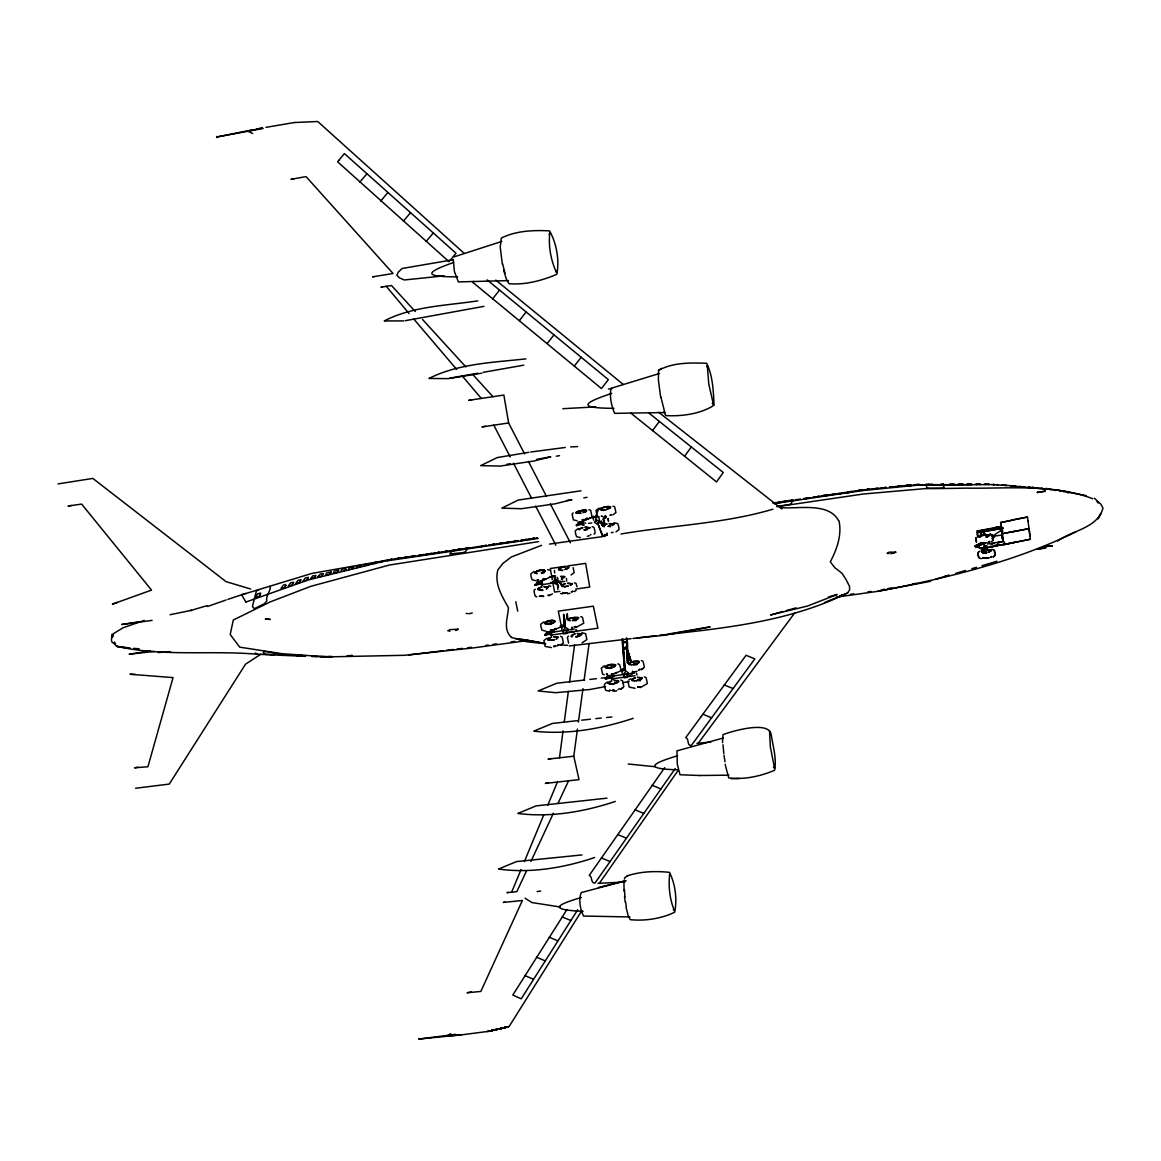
<?xml version="1.0" encoding="UTF-8"?>
<svg xmlns="http://www.w3.org/2000/svg" width="1161" height="1161" viewBox="0 0 1161 1161"><rect width="100%" height="100%" fill="white"/><g stroke="black" fill="none" stroke-linecap="round" stroke-linejoin="round"><path stroke-width="1.5" d="M453.298 259.483L454.372 271.326L458.363 281.905L508.46 280.614M623.965 882.07L624.052 891.111M843.873 492.961L838.982 493.686L843.844 492.975M1045.248 491.088L1037.15 492.525L1045.292 491.219M987.46 544.045L1003.336 541.389L1001.609 535.076L993.903 536.179M1005.237 544.045L981.176 548.935L1005.237 544.045L1003.322 540.707M251.473 130.017L216.556 137.042L263.141 128.479M559.486 757.828L563.07 730.893M564.275 721.924L568.353 691.405M569.543 682.436L574.564 644.877M548.456 782.848L545.322 783.414L579.02 779.641L573.781 756.203L577.467 729.035M578.41 722.069L582.953 688.662M584.157 679.824L589.106 643.441M562.287 579.919L562.708 577.278M571.938 630.017L572.358 627.448M634.806 664.469L636.475 663.918L631.7 664.847M663.99 412.01L665.761 415.58C681.667 416.48 700.562 414.042 714.044 405.233C713.42 391.301 712.81 375.83 706.686 363.291C690.751 362.711 672.64 362.334 658.505 370.461L658.418 380.257L660.696 397.555M1063.636 491.785L1065.232 491.306M631.961 674.526L632.629 671.174M774.967 504.338L775.969 502.452M612.95 667.14L608.103 668.025M1036.947 488.041L1038.485 487.852M563.68 629.77L565.48 627.274L568.164 629.131L567.773 630.757M769.511 730.85L770.338 746.871L774.59 768.379L773.429 767M624.038 673.54L625.866 671.073L628.522 672.916L628.116 674.526M558.078 580.544L557.483 577.481M575.464 620.409L574.245 620.496L576.436 620.467M599.511 520.912L598.916 517.777M1050.981 489.681L1050.052 488.825M455.634 1034.335L418.99 1039.051L460.961 1034.901M419.237 1039.429L419.106 1038.398M555.205 621.483L552.346 620.54L546.758 621.701A4.92 1.408 -11.1 0 0 544.973 623.544L552.447 623.268M637.084 675.005L636.547 673.22M980.914 532.725L981.292 535.497L980.537 534.191L982.279 531.941L984.572 533.61L984.165 535.09M984.223 547.136L985.529 545.467L987.256 546.729L986.966 547.847L984.804 548.152L984.528 546.12M1059.92 491.016L1059.006 490.334M622.238 673.685L622.049 670.521M986.952 547.774L986.676 545.743M984.151 535.018L984.572 533.61M511.798 891.764L521.057 869.56M576.538 631.076L575.943 629.247M624.342 879.109L624.966 877.484L628.028 875.583M561.895 629.93L561.735 626.78M624.792 882.171L625.315 880.807M549.138 234.464L549.835 232.693C548.239 245.856 550.822 260.383 556.453 272.385L555.901 270.89M943.196 484.079L943.501 484.964M595.549 516.732L598.626 509.113M593.518 520.113L593.344 517.022M566.423 578.396L566.699 581.095M112.414 637.563L113.43 635.096M524.409 861.477L543.667 815.124M547.774 805.212L557.396 782.079M988.679 535.889L986.24 536.933L988.751 535.86L988.461 534.771M552.172 579.745L552.026 576.64M988.359 552.114L991.088 550.561L990.565 549.966L990.812 550.953L988.403 552.128M526.601 870.706L516.819 891.663L506.936 892.649L508.387 892.403M530.896 861.477L553.42 813.208M557.919 803.557L568.556 780.831M979.434 558.165L978.055 555.176L978.389 552.085M981.655 551.272L981.887 552.331L981.727 551.272L984.078 550.169A4.978 1.393 -7.6 0 0 981.655 551.344L984.122 550.183L981.742 551.344M979.318 536.817L980.523 535.613L985.689 534.524L989.012 535.323L987.808 536.542M581.763 910.761L509.186 1026.411L487.983 1031.418L461.323 1034.886M567.018 909.498L512.799 995.064L521.216 998.837L577.699 909.789M614.125 676.457L612.108 675.963M536.919 538.065L537.732 538.37M599.149 883.55L677.777 770.919M691.317 446.97L684.555 456.258M664.687 767.624L589.266 875.379C592.778 876.613 590.296 883.115 594.94 883.144L675.238 768.567M659.346 421.414L652.584 430.586M611.586 677.618L605.52 679.127L607.537 676.297M698.124 743.417L794.719 612.892M581.168 357.269L574.332 366.02M553.986 334.847L547.382 343.293M473.383 281.383L472.701 282.268L601.471 388.543L608.364 379.632L487.127 279.874M492.714 298.769L499.535 290.09M519.315 320.697L526.151 311.961M641.38 669.578L644.399 667.198L643.078 661.291L641.322 660.594M620.874 689.068L623.849 686.688L622.557 680.781L620.83 680.07M380.764 201.042L387.629 192.784M403.418 221.185L410.355 212.898M426.189 241.43L433.198 233.085M359.779 182.132L366.716 173.99M984.833 548.718L975.458 546.758L978.708 546.163M975.327 545.859L984.165 543.87L975.313 545.786L975.458 546.831M608.117 683.002L611.92 680.941A5.573 1.771 -10.6 0 0 608.727 682.276L608.117 683.002L609.322 684.061L612.993 684.032L616.912 683.074L618.639 680.985L613.98 680.506L617.579 680.578L618.784 681.609L612.993 684.032M1010.491 485.835L1057.424 490.102M585.231 522.871L585.71 523.219M551.069 633.761L544.959 635.256L547.005 631.744L549.414 631.918M999.04 544.582L997.009 544.857M994.455 545.931L994.6 545.191M414.941 556.075L410.167 556.975L415.769 555.669L393.463 559.152M568.498 636.068L567.366 637.273L568.6 643.165M537.499 583.373L537.238 581.908L538.414 581.617L535.148 585.275L541.316 583.794M574.971 633.921A5.602 1.64 -10.9 0 0 571.749 635.227L571.372 636.489L572.3 636.881L571.096 635.923L575 633.95M578.555 523.016L576.436 525.541L582.633 524.075M610.57 526.731L609.394 526.412M568.339 568.063C570.196 563.825 552.723 569.224 561.024 569.949M1000.477 531.288L1001.464 530.272L1002.698 530.969M1001.711 532.086L1002.712 531.07M544.625 571.502C545.743 568.382 535.323 570.24 534.8 572.983M568.397 568.237C569.935 565.189 562.243 567.366 560.516 567.918A4.963 1.306 -10.9 0 0 558.76 569.645L560.995 570.08M535.25 589.222L534.06 590.369L534.292 592.836L535.279 596.246L536.89 596.856M593.997 534.147L595.1 533.073L594.838 530.504L593.822 527.196L592.095 526.702M216.86 137.622L216.672 136.417M544.698 571.662C545.96 568.571 535.148 570.428 534.742 573.157M579.063 529.372L583.011 527.558A5.689 1.408 -10.7 0 0 579.716 528.763L579.252 529.866M573.215 512.93L572.083 513.96L573.345 519.838L577.206 520.767M847.632 592.908L849.649 589.773L849.547 586.392L846.079 579.586L842.015 573.287L834.803 567.671L830.333 561.837C836.907 549.24 842.073 534.858 838.953 520.621L838.344 520.346C828.417 501.973 797.781 509.171 780.497 507.618M386.192 286.216L409.107 313.543M706.918 366.832L707.31 365.396L708.747 383.972L713.493 404.652L712.244 403.215M604.896 518.416L606.434 517.225M602.878 519.736L603.575 517.821M563.578 577.844L565.088 576.698M561.445 579.339L562.127 577.467M605.52 679.127L607.667 677.023L607.334 675.455L609.815 675.687M604.707 517.85L605.476 515.731M564.377 576.553L562.127 576.785M985.645 529.866C978.534 530.533 981.611 532.014 993.656 528.357M658.505 370.461L661.451 368.342M544.959 635.256L547.266 633.253L547.005 631.744M450.642 1033.667L447.174 1035.975L460.496 1034.988M991.9 538.719L994.556 536.948M305.72 655.457L304.443 656.11L305.227 656.27M991.625 536.745L1001.464 530.2M260.877 654.151L245.522 664.194L169.259 784.081L135.561 788.261M302.426 655.355L296.519 655.863L297.826 655.239M990.623 557.164L991.581 556.54M535.148 585.275L536.585 584.36M599.091 508.126L596.028 510.39L596.972 515.44M578.323 528.502L575.261 530.78L575.479 533.305L576.538 536.672L580.384 537.601M533.886 571.56L530.824 573.853L531.056 576.393L532.028 579.731L535.816 580.689M616.027 531.84L619.074 529.547L618.813 526.963L617.754 523.655L613.879 522.726M269.134 654.165L266.783 654.557L263.228 652.845L264.316 651.437L276.086 653.237L282.863 655.457M612.863 514.874L615.94 512.567L614.633 506.689L612.877 506.225M576.436 525.541L578.7 523.771L578.396 522.348L580.892 522.435M990.681 557.265L991.596 556.7L990.623 557.411M113.473 633.674L123.037 627.782L144.254 620.409M552.491 593.837L548.805 595.825M990.739 550.953L988.345 551.997L989.854 551.519M574.245 591.617L576.175 590.441M993.206 556.859L994.832 555.872M993.265 557.019L995.253 554.914L994.672 550.604M571.023 574.956L574.115 572.634L573.171 567.671M988.548 542.202L989.448 541.476M543.754 621.933L540.721 624.255L540.953 626.751L541.926 630.133L545.699 631.12M991.146 541.795L992.8 540.649M546.947 638.216L543.914 640.553L545.133 646.43L551.46 647.577M560.371 645.226L563.39 642.889L562.156 636.997L560.516 636.344M978.433 552.143L980.029 551.112M597.189 517.385L595.709 518.256L596.29 521.391M988.562 542.042L989.52 541.476M988.591 542.202L989.535 541.636M555.785 577.075L554.319 577.931L554.914 581.008M987.576 536.556L988.461 536.034M988.693 535.729L986.255 536.817M982.83 553.376L984.31 553.129M604.3 665.819L601.311 668.17L602.588 674.077L604.286 674.802M605.52 534.437L602.501 536.019L597.451 522.784M607.348 681.971L604.388 684.322L604.591 686.746L605.65 690.244L609.452 691.274M638.623 669.999L639.914 669.273M628.899 679.867L630.829 678.793M620.511 689.257L622.804 687.965M637.534 663.686L639.174 661.625L632.44 661.567L628.74 663.584L631.569 664.731M615.025 673.22L616.317 672.495M641.104 669.723L643.383 668.46M618.087 689.503L619.423 688.763M638.666 670.013L639.987 669.273M637.433 663.526L639.101 661.494L634.486 661.16L629.233 663.047L628.87 664.382L629.886 664.731M889.05 553.536L887.12 553.405L889.123 552.172L895.77 552.172L890.835 553.797M1057.511 541.026C1072.082 530.519 1097.987 527.994 1102.95 508.112L1100.875 504.193L1094.402 498.287M615.054 673.22L616.404 672.495M637.302 663.628L638.535 662.96A4.92 1.524 -10.4 0 0 637.926 661.32L630.8 662.35A4.92 1.524 -10.4 0 0 629.218 664.295L630.162 664.658M613.69 666.864L614.938 666.196A4.905 1.524 -10.6 0 0 614.372 664.556L607.276 665.572A4.905 1.524 -10.6 0 0 605.636 667.517L609.946 667.952M626.577 648.578L623.747 648.549C627.245 644.558 628.116 650.32 623.747 648.549L623.733 647.446M557.585 645.501L558.934 644.79M979.942 543.421L975.443 545.873L981.756 542.767M556.279 639.16L558.194 637.171L553.637 636.779L558.107 637.2L556.308 639.174M555.684 628.536L554.348 629.233L555.756 628.536M553.187 622.876L554.523 622.18M557.367 645.458L558.644 644.79M557.541 645.647L558.92 644.935M455.722 630.438L458.116 629.218L450.12 629.61L447.783 630.684L449.96 631.25M571.459 591.878L572.794 591.196M553.071 622.717C558.833 619.103 545.946 620.047 544.567 622.876L547.208 623.921M552.97 622.833L554.247 622.18M1076.291 531.607L1075.783 531.854C1013.742 562.359 945.098 578.454 877.513 591.37L836.138 597.175M546.468 588.845L548.427 586.958L543.856 586.653L548.34 586.987L546.512 588.845M571.401 592.023L572.794 591.341M772.878 509.215C723.767 523.756 671.348 525.338 620.975 534.002M547.76 595.404L549.153 594.722M582.111 642.817L586.885 639.609L585.637 633.717L581.85 632.73M258.99 589.614L256.45 590.905L252.401 606.477L254.332 608.654L264.592 603.662L266.812 600.788C265.129 596.594 272.617 587.959 269.555 586.392M611.354 514.613L610.033 515.252L611.441 514.613M586 518.822L587.35 518.183L586.044 518.822M608.901 508.663C616.839 503.148 589.178 509.998 604.837 509.664C594.809 510.753 605.012 505.645 609.38 506.776A5.007 1.205 -10.5 0 1 609.946 508.054L606.884 509.171M584.839 512.248C592.981 506.791 565.247 513.496 580.79 513.249L575.914 512.698L579.861 510.84M594.635 857.529C564.261 867.804 530.664 873.507 498.548 869.052L516.543 861.564L581.98 854.931M615.301 801.424C584.462 811.771 550.459 817.678 517.879 813.455L536.077 805.894L607.014 798.158M633.195 718.34C601.674 728.774 567.119 735.015 533.813 731.14L552.36 723.463L578.193 720.56M584.622 512.219L585.913 511.638A5.007 1.19 -10.7 0 0 585.405 510.361L578.193 511.493A5.007 1.19 -10.7 0 0 576.451 513.104L577.38 513.351M472.266 612.95L468.942 613.792M626.896 676.732L630.699 675.078M598.263 523.248L600.861 522.131M560.719 581.182L556.874 582.851L552.723 582.241M612.036 674.846L622.673 669.984M366.934 565.451C373.276 562.548 361.884 564.173 364.598 566.002M374.582 563.665L376.904 562.098L372.42 563.012L371.418 564.159L372.246 564.202M382.245 561.866L384.596 560.516L379.066 562.359L379.908 562.417M344.033 570.806C350.811 567.105 338.751 568.687 341.711 571.343M351.652 569.021L353.887 566.8L349.432 567.714L348.518 569.514L349.33 569.572M359.286 567.236C365.773 564.072 354.12 565.639 356.964 567.787M552.476 630.423L555.771 629.03M824.499 602.559L847.632 592.937C789.088 621.962 723.521 628.304 659.55 635.256M546.004 578.788L539.357 581.559L539.821 584.027L542.666 584.868L542.1 581.951L539.415 581.893M549.327 577.394L552.636 576.016L540.286 581.676M843.263 594.708L840.143 595.738M583.083 521.129L593.968 516.384L580.616 521.899L581.095 524.366L584.027 525.12L583.475 522.16L581.516 521.768M593.111 517.588L596.928 516.035M453.472 262.546C421.399 273.764 426.885 276.826 457.608 276.869M328.461 656.575L331.335 656.604M325.211 656.633L320.291 656.604M551.765 577.249L555.495 575.754M455.751 630.176L458.116 629.218M623.747 648.549L626.548 647.069M561.489 627.433L565.204 625.982M245.9 602.037L308.318 579.963L392.331 559.138L386.729 560.574L387.571 560.632M611.774 393.39C579.745 404.013 579.789 408.121 613.966 408.338M621.846 671.218L625.59 669.795M909.484 485.908L910.935 485.371L906.233 485.908M117.29 602.37L112.37 604.199L151.525 590.093L81.647 504.092L68.064 506.022L71.343 505.485M608.843 668.359L611.949 667.444M605.389 678.401L611.455 676.892M893.883 552.839L895.77 552.172M227.861 599.381L245.639 593.431M454.053 256.857L501.813 241.43M609.627 675.6L612.5 676.21L613.037 679.054L610.018 677.69M677.618 755.738C649.26 764.272 645.226 768.843 677.85 769.83M207.485 606.492L226.163 599.976M999.432 545.104L995.616 545.191M544.814 634.53L550.924 633.035M542.68 579.412L544.553 578.773M581.385 897.482C551.591 906.16 552.23 909.89 583.083 911.356M541.505 545.351L511.29 557.019L502.974 563.346L497.851 569.891C494.267 584.07 501.915 595.999 508.445 607.725C507.821 617.986 502.713 629.146 511.479 637.433M567.047 568.89L565.131 569.485L566.945 568.73M542.651 579.397L544.509 578.773M551.272 632.542L551.823 635.415L549.661 634.283L549.182 631.816L551.272 632.542L551.823 635.415M543.232 572.17L541.36 572.794L544.422 571.676A4.949 1.292 -11 0 0 544.03 570.254M535.018 584.534L541.171 583.069M612.674 683.626L611.862 684.366M635.401 677.763L631.7 679.809L634.545 680.985M634.69 680.926L640.495 679.882L642.164 677.792L637.447 677.313L642.323 678.416L636.576 680.825M984.63 553.158L986.342 552.665M984.644 553.231L986.4 552.781M986.168 537.021L988.475 535.874A4.368 1.19 -7.7 0 0 987.169 534.713M608.175 668.068L611.354 667.241M606.927 509.128L610.57 506.82L605.911 506.762M582.866 512.712L586.566 510.405L581.966 510.332M576.349 627.274L583.751 623.167L582.503 617.275L580.819 616.651M576.291 524.787L582.503 523.321M551.577 637.215L548.384 638.506L547.789 639.798L554.45 639.726M550.822 640.379L552.317 639.914M640.379 687.588L647.388 683.51L646.082 677.589L644.311 676.878M548.427 621.019L544.465 623.051L545.568 623.95M547.658 624.197L550.865 623.384M580.689 522.203L583.475 522.16M555.495 580.66L555.611 578.889L555.669 580.021M985.413 553.376L986.444 553.057M564.594 586.871L568.309 585.986C566.887 586.305 560.197 587.669 562.069 584.955A5.631 1.524 -10.9 0 1 565.305 583.693L561.489 585.594L564.173 586.552M565.059 569.398L566.829 568.846M541.781 587.089C531.085 590.528 545.525 589.44 541.665 590.47L542.521 589.788M541.955 590.514L542.956 590.209M541.418 572.924L543.333 572.329M562.94 569.978L562.098 570.704M606.898 524.032L603.081 525.817L604.213 526.63L603.081 525.817L603.618 525.222A5.689 1.408 -10.5 0 1 606.855 524.017M207.093 605.621L190.636 610.541L191.449 610.323L170.072 614.706M603.052 510.477L606.303 509.679M861.883 490.552L863.349 490.29M982.032 565.668L996.893 561.256M627.143 875.858C640.669 871.432 655.399 870.852 669.476 872.361C675.397 884.029 677.255 899.557 674.657 912.285C661.117 918.714 644.965 921.166 630.292 919.672L628.246 915.985L626.113 907.525M971.844 568.658L976.575 567.279M828.432 597.001L837.11 594.49L807.577 606.027L770.599 614.953L782.949 611.455M955.677 573.36L965.546 570.501M659.506 373.465L611.063 388.311C609.394 396.162 611.325 405.944 614.706 413.36L665.238 412.532M943.675 576.756L948.769 575.29M935.955 579.063L949.088 575.275M606.724 677.4L609.351 676.645M877.687 591.326L930.585 581.298M546.221 633.572L548.877 632.832M507.676 1026.977L487.983 1031.418L507.488 1027.035L488.897 1031.258M587.306 536.28L589.178 535.758M611.296 532.739L613.168 532.231M786.244 610.555L796.127 607.871M616.796 690.766L614.242 691.288M723.376 737.99L676.936 750.862L677.327 764.315L680.012 774.75L699.807 775.504M598.452 887.497L626.026 880.662L581.255 892.591C578.367 899.311 580.195 909.382 583.562 916.058L629.915 916.943M581.037 523.176L578.396 522.348M986.328 552.563L983.628 553.028L986.255 552.23M1040.866 548.543L1037.76 548.993M1047.614 546.323L1044.494 546.773M489.434 1031.157L508.576 1026.701L489.086 1031.229M489.26 1031.186L508.199 1026.832M489.173 1031.2L507.952 1026.904M551.199 623.384L547.353 623.979M572.808 620.511L577.815 618.857A4.92 1.408 -10.9 0 0 577.336 617.333L569.993 618.305L568.077 619.568L570.777 620.598M1015.207 542.158L1003.612 544.625L1030.402 539.226L1003.714 544.625M633.616 664.643L635.575 664.208M1013.858 531.52L1002.175 533.799L1000.637 522.523L1027.5 517.095L1027.993 521.013M1000.68 522.653L1012.276 520.186M637.113 671.363L632.542 672.045M778.494 502.031C773.415 503.714 785.083 502.118 781.019 501.668M487.257 1031.534L505.499 1027.514M130.235 648.07L116.898 646.329C163.091 656.952 210.562 650.131 257.365 654.238L305.067 656.328M784.067 502.016L784.923 501.842M1037.455 492.38L1040.59 491.93M932.08 484.979C936.535 483.803 924.519 484.035 929.453 485.008M1000.724 522.494L1001.319 526.412L977.243 530.998L982.264 530.504M984.18 543.943L975.443 545.714L975.588 546.686L983.294 548.369L975.719 546.715L975.603 545.888M997.197 542.622L1003.336 541.389M918.917 485.109C923.445 483.687 910.964 484.514 916.653 485.124L991.015 484.587L1013.509 485.849M564.275 566.757C562.867 566.757 556.163 568.629 559.37 570.007M1001.319 526.412L993.627 527.95L1001.362 526.789L1003.191 528.182L978.984 532.406L977.243 530.998M983.86 534.757L979.608 536.164L987.285 534.684M983.86 534.684L979.637 536.077L979.84 537.108M483.934 306.359L405.145 320.712M567.497 593.779L569.877 593.3M574.347 620.076L572.634 620.424L578.628 618.029L573.969 617.202M633.166 664.368L634.878 664.034M970.901 484.645C975.24 483.586 963.064 483.658 968.245 484.674M979.594 484.572C983.962 483.629 971.742 483.644 976.938 484.587M988.287 484.5C992.582 484.006 980.406 483.702 985.631 484.514M1003.162 541.142L1002.161 533.697L1013.829 531.404M953.544 484.79C957.941 483.687 945.809 483.716 950.903 484.819M962.208 484.717C966.649 483.556 954.371 483.716 959.567 484.747M1013.742 531.506L1029.081 528.618L1013.785 531.636M549.168 623.762L551.228 623.355M550.445 630.278L552.491 629.872L550.387 630.307M552.36 640.117L554.421 639.711M575.9 636.823L579.847 635.894L581.676 633.891L577.061 633.5L581.777 634.486L575.841 636.867M612.036 667.531L606.347 667.836L605.186 666.82L610.976 664.382L615.533 664.731L613.922 666.907L615.606 664.861L611.005 664.455L607.043 665.485L605.084 666.98L606.289 667.952M633.558 664.585L635.662 664.31M637.737 687.21L639.827 686.804L637.766 687.283M523.8 365.164L483.208 372.333M549.182 623.892L551.272 623.486M572.75 620.569L576.756 619.553L578.555 617.594L570.066 618.203L567.976 619.727L569.122 620.627M980.581 542.797L987.111 542.695M581.995 519.867L584.172 519.446M1012.131 519.939L1027.369 516.993M990.681 543.87L994.048 543.246M605.505 686.572L590.078 689.489L555.684 692.696L538.094 690.969L556.801 683.219L584.622 680.012M294.299 178.649L290.99 179.273L306.054 176.617L393.057 273.488L372.608 276.84L374.335 276.521M472.005 399.732L468.71 400.342L503.859 395.045L508.634 422.996L524.554 453.864M881.199 589.861L884.682 589.207M888.15 588.569L891.633 587.916M912.502 584.012L915.985 583.359M471.322 992.016L467.056 992.757L480.843 991.45L522.377 900.501L503.279 902.416L504.89 902.141M256.77 129.031L262.067 128.044M485.313 426.276L481.931 426.914L508.634 422.996M382.506 286.912L380.924 287.202L391.475 285.49L415.275 311.54M262.241 128.058L247.699 131.106L252.692 133.486M551.272 758.51L548.036 759.105L573.781 756.203M622.76 682.683L629.189 681.536M536.629 459.35L550.778 456.824L533.828 461.019L500.275 466.069L480.683 465.648L497.198 457.579L528.937 452.297M669.592 875.67L669.723 874.204C668.228 886.278 669.752 899.543 674.454 910.775L673.351 909.411M449.757 378.152L477.926 373.247M637.752 687.036L639.74 686.702M982.148 535.294L987.155 534.887M553.637 646.358L555.611 646.024M138.144 767.189L134.574 767.798L147.926 766.768L173.047 677.603L129.988 674.251L135.344 674.367M294.488 122.515L317.722 121.499L463.994 253.171M452.688 259.832L402.199 268.467L398.412 271.964L396.844 275.302L399.645 277.958L404.275 279.975L444.068 275.854M668.359 634.022L710.155 626.911L664.745 635.212L632.905 638.477M265.971 127.347L294.647 122.486M506.646 464.342L510.172 463.761M481.873 373.174L448.422 378.617L428.931 378.471C458.566 363.509 493.323 362.479 525.889 358.88M58.05 483.905L92.836 478.419L226.032 581.632L250.703 589.033M556.264 456.2L559.486 455.678M566.612 500.522L571.938 499.665L555.016 503.83L521.42 508.721L501.799 508.141L518.27 500.043L580.993 490.813M608.422 389.066L611.934 388.5M391.678 559.413L311.946 573.403L241.604 594.809L245.9 602.022M583.794 497.851L587.031 497.343M998.155 484.645L997.052 484.819M150.567 650.886L129.118 654.238L154.21 651.408M139.015 621.846L121.658 624.516L152.091 620.395M530.693 452.006L565.276 447.478M387.527 560.778L537.935 538.457M538.588 541.621L389.385 565.044L310.742 586.349L270.02 601.993L233.317 619.989L230.197 634.486L239.732 647.156L281.963 653.687L326.647 656.908L404.638 655.297L473.906 647.823L526.441 640.698M605.418 536.193L549.516 544.074M595.724 406.887L562.824 408.701M462.992 548.761L453.588 550.561L459.132 549.269L458.261 549.313M464.356 548.558L470.089 547.615L467.68 548.297L465.663 551.548L463.166 552.621L449.917 553.913L452.021 550.604L454.517 549.908M778.378 502.205L792.324 500.043L791.425 503.54L789.146 504.6L777.115 506.341M418.482 555.451L454.227 550.183M457.797 549.661L463.166 548.863M464.719 548.631L470.931 547.716M472.483 547.484L485.022 545.641M488.592 545.104L517.196 540.881M520.767 540.358L536.861 537.978M772.834 503.148L776.404 502.626M781.774 501.828L793.921 500.043M795.662 499.781L800.466 499.07M803.659 498.606L808.172 497.938M812.685 497.271L832.626 494.325M834.309 494.078L839.476 493.323M842.915 492.815L847.37 492.148M851.913 491.48L864.814 489.652M823.425 496.211C834.367 494.455 818.287 495.137 823.396 496.284M845.832 492.874C862.391 490.827 843.713 491.451 848.517 492.511M775.127 503.468L862.87 490.522L916.668 485.254M607.087 533.015L607.247 535.323L606.884 533.668L606.956 534.786L602.82 535.976L597.668 522.726M564.58 566.423L550.299 568.498L551.519 575.493M568.077 565.915L585.637 563.375L589.73 587.06L575.682 589.077M541.186 584.767L564.827 581.371M998.358 527.674L1001.362 526.789M559.892 591.341L554.624 592.095L552.767 582.43M552.433 632.121L574.231 629.073M566.379 632.614L597.9 628.203L593.344 606.173L558.31 611.15L561.474 626.853M551.011 635.067L574.506 631.773M485.937 645.327L488.346 644.994M841.725 595.549L845.237 595.056M850.418 594.33L853.77 593.866M867.906 591.892L870.939 591.457M625.59 642.439L622.281 642.28L624.662 670.303L622.514 638.753M628.101 662.263L627.477 642.831L626.853 641.975L622.601 642.236M493.135 644.326L496.719 643.847M511.058 641.873L514.642 641.38M623.733 647.823L626.548 647.446M612.95 675.992L634.791 673.003M611.557 678.924L635.096 675.717M455.489 1035.264L460.264 1034.625M940.816 484.152L943.182 484.093M776.985 506.689L863.073 494.049L924.998 488.621A797.941 264.679 -0.6 0 0 965.604 488.128C1007.792 488.854 1053.027 483.571 1092.835 498.751M1005.847 485.313C1010.085 485.878 998.141 484.717 1003.162 485.153M631.134 638.666L569.209 645.951M725.103 764.315L728.716 777.899C743.896 779.916 760.499 776.274 774.561 770.28C776.898 758.728 772.907 746.146 771.194 734.492C768.698 720.197 731.299 731.459 722.984 734.623L722.519 742.59M790.583 500.928L793.776 500.58M477.737 300.859C446.317 305.691 412.823 306.083 384.233 320.958L403.607 320.9M537.151 891.532L540.678 891.097M442.791 650.799L408.672 654.949M446.346 650.349L453.472 649.478M457.028 649.043L462.368 648.389M467.709 647.722L471.264 647.287M636.46 638.028L655.994 635.677M997.43 542.738L999.215 542.811M570.646 446.883L577.597 446.608M581.632 720.183L590.47 719.21M975.704 546.642L978.955 546.28M985.515 558.093L987.271 557.89M589.832 679.417L596.362 678.692M601.267 678.155L606.158 677.603M913.17 484.776L971.249 484.572M595.869 718.63L601.253 718.064M606.579 717.513L611.905 716.961M867.731 489.361L875.438 488.578M878.746 488.244L885.393 487.576M890.443 487.069L899.049 486.212M902.489 485.864L910.587 485.051M873.232 489.289L876.758 488.941M603.967 516.5L606.071 516.268M550.532 582.575L553.812 582.256M602.951 509.81L604.881 509.621M578.918 513.394L580.834 513.206M585.1 527.123L590.006 527.805L583.896 530.026L589.919 527.82L585.129 527.138M588.54 523.321L591.849 523.016M585.492 529.938L587.118 529.793M696.934 743.33L710.75 742.053M560.618 576.509L564.231 576.407M980.653 542.782L985.239 543.043M983.382 543.087L981.771 543.043L985.254 542.913M984.673 552.52L983.077 552.505L986.56 552.375L981.887 552.259L986.516 552.36M987.285 558.02L982.903 557.788M542.695 570.08L536.904 571.343A4.949 1.292 -11 0 0 535.09 573.07M983.846 534.873L988.896 535.366M567.468 592.734L564.057 592.807M985.558 558.151L987.314 558.006M550.517 620.598L552.505 620.438M550.706 623.936L551.968 623.718M991.683 543.928L992.597 543.899M622.238 882.128L597.959 883.361M577.452 636.301L579.049 636.17L577.351 636.721M1042.288 488.186L1041.185 488.07M634.762 664.6L636.663 664.6M611.223 667.822L612.5 667.604M612.311 690.345L614.198 690.229M637.853 680.099L640.204 680.956M614.372 683.292L615.969 683.176M170.667 651.901L158.259 652.438L168.65 651.901M315.574 656.589L316.982 656.502M332.83 656.575L311.946 656.545M347.095 655.733L352.451 655.428M929.671 484.747L933.821 484.747M1067.569 492.772L1068.86 492.728L1069.121 491.872L1067.96 491.742M731.241 778.697L739.194 778.436M699.328 775.504L728.832 775.171M551.649 632.164L553.957 632.15M269.729 654.731C268.438 654.107 279.351 654.775 272.138 654.862M928.466 484.239L926.13 484.21L926.739 487.591L929.192 488.244L941.745 488.215L943.995 487.518L943.501 485.008M542.637 572.924L543.899 572.924M985.645 534.67L988.533 535.061M1014.351 486.198L1015.831 486.053L1014.656 485.951M935.418 484.703L937.072 484.703M1023.16 486.909L1024.67 486.764L1023.494 486.662M985.515 558.368L982.699 557.962L989.143 557.846L983.977 558.035M519.736 639.145L522.9 639.261M535.743 573.316L537.325 573.389M560.661 576.495L562.258 576.567M535.976 573.374L537.282 573.519M540.518 589.948L538.036 589.527L538.486 588.337A5.631 1.509 -11.1 0 1 541.752 587.074M565.494 593.126L562.925 592.705M565.422 593.068L562.809 592.574M540.431 596.188L541.926 596.275M990.58 550.125L985.95 549.922A4.978 1.393 -7.6 0 1 990.623 550.067M540.155 596.348L543.812 596.348L539.328 596.086M560.778 644.921L567.497 645.327M989.433 549.85L985.892 549.821L991.015 550.575M1020.809 486.444L1019.3 486.532L1020.475 486.691M1029.647 487.156L1028.109 487.243L1029.285 487.402M1047.338 488.563L1045.974 488.476L1046.99 489.361M550.358 640.277L547.876 639.769L548.384 638.506A5.587 1.64 -11.1 0 1 551.548 637.2M133.805 648.36L139.146 648.781M269.599 619.35L265.332 619.002L270.382 619.423M636.039 664.382L637.026 664.455M541.911 582.241L538.414 581.617M610.976 684.177L608.19 682.987M1032.332 487.359L1033.508 487.475L1029.618 487.431M635.082 688.299L629.16 687.065L627.869 681.144M628.261 764.011L654.935 766.71M545.612 643.804L526.92 641.757L511.464 637.447M466.171 613.414L467.723 613.588M994.092 484.572L992.902 484.427L994.367 484.659M124.88 647.649L116.695 646.445L113.822 643.107L115.592 643.629M560.168 906.988L531.912 902.547L525.048 898.179M560.531 593.474L562.693 593.837M548.645 585.841L550.793 586.218M545.51 643.542L524.569 639.74L544.843 643.455M562.374 626.229L550.082 631.7L551.939 632.324M991.784 534.655L989.782 534.205L992.626 535.555M989.68 534.35L991.755 534.815M991.813 549.385L993.874 550.009M1086.115 495.558L1054.943 489.652L1055.784 490.624M985.921 548.34L984.223 547.165M979.376 558.093L981.408 558.644M515.426 638.434L525.643 640.93L519.243 639.29M982.656 557.846L983.773 558.122M601.398 509.781L600.44 509.519A5.007 1.205 -10.5 0 1 602.138 507.923M602.327 516.456L601.311 516.181L602.37 516.442M588.932 509.795L590.644 510.274L591.936 516.137M597.32 516.282L599.061 516.776M557.744 940.773L549.226 937.232M533.363 979.187L524.83 975.559M570.849 920.47L562.258 917.03M610.062 861.564L601.456 857.964M660.957 788.914L652.25 785.329M711.577 717.817L702.898 714.218M733.07 688.56L724.333 685.005M547.557 569.63L549.197 570.182M626.447 838.169L617.797 834.599M574.361 582.837L576.03 583.417L577.032 586.769M643.789 813.426L635.111 809.841M544.973 960.786L536.455 957.143M569.412 620.554L568.498 620.221A4.92 1.408 -10.9 0 1 570.24 618.392M617.797 663.816L619.524 664.513L620.569 667.996M606.477 673.902L607.479 674.309L606.579 673.873M609.627 690.026L610.628 690.447M632.919 680.839L631.947 680.419L632.223 679.083A5.587 1.771 -10.4 0 1 635.357 677.734M990.304 546.309L993.424 546.396A2.177 0.755 -6.8 0 0 993.845 546.25M257.365 654.238L255.362 653.004M623.225 384.436L495.762 280.077M658.635 412.228L781.846 508.924M648.955 413.098L723.274 472.512L716.54 481.902L630.873 413.142M596.072 517.037L591.921 517.153L592.778 517.835M993.801 549.85L995.311 555.074M1097.043 501.683L1098.19 503.032M554.74 576.64L553.957 575.871L550.677 576.683L551.46 577.452M422.531 319.478L465.808 366.876M472.904 374.64L492.946 396.699M413.737 318.985L456.607 369.329M462.223 375.917L481.307 398.455M983.773 532.304L984.572 533.596M559.573 581.719L561.271 584.781M559.341 581.139L561.024 584.201M559.384 581.719L561.053 584.781M493.802 425.173L510.216 456.912M513.496 463.254L531.564 498.171M535.656 506.094L555.872 545.177M528.473 461.483L546.265 495.994M550.358 503.918L570.399 542.797M601.369 521.231L603.517 525.643M600.89 522.276L602.486 525.541M601.166 521.26L603.299 525.686M601.209 521.884L602.632 524.83M600.585 521.536L602.704 525.948M600.614 522.116L602.037 525.048M556.395 582.154L558.485 586.813M556.366 581.574L558.456 586.232M556.177 582.212L558.223 586.856M622.789 643.484L622.209 638.797M627.477 642.831L626.65 638.187M627.593 663.163L626.984 641.641L627.651 662.815M664.556 411.618L660.899 397.004M978.984 532.406L1003.191 528.182M1028.994 528.661L1029.923 535.918M627.782 650.436L630.974 660.624M627.288 650.247L631.004 662.133M627.593 650.465L630.728 660.653M627.593 650.842L630.742 661.015M627.608 651.553L630.771 662.162M1002.161 533.697L1000.811 522.755M503.613 270.121L506.443 279.438L509.04 283.705C525.091 285.055 542.085 280.672 556.83 274.257C559.573 260.253 556.569 243.346 549.603 230.908C533.465 229.98 515.818 230.763 501.305 238.092L500.217 247.075L502.35 264.302M505.02 273.328L502.611 263.721M978.592 557.396L977.997 553.086M977.373 530.838L978.259 537.079M517.69 611.15L515.818 601.746M535.787 584.622L535.932 585.347M545.583 634.632L545.728 635.357M541.432 582.169L541.998 585.086M550.111 631.961L550.488 633.804M537.238 581.908L537.383 582.648M555.045 578.207L555.64 581.313M571.705 627.259L571.938 628.435M577.09 524.845L577.235 525.599M582.807 522.377L583.359 525.338M611.847 676.442L612.369 679.287M609.714 675.992L610.105 678.082M579.586 522.073L579.716 522.813M608.538 520.825L608.117 518.488L608.408 521.202M625.576 901.865L626.33 906.915M1001.609 535.076L1002.175 538.588M724.972 761.776L724.029 755.303M976.938 532.551L977.547 537.006M983.889 544.146L984.557 548.979M1027.993 520.752L1029.038 528.719M1002.262 533.697L1003.191 541.273M1029.038 528.429L1029.967 536.063M624.516 896.582L625.213 902.184M1029.967 535.787L1030.358 539.357M723.811 753.663L723.013 744.767M603.822 521.028L604.242 524.656M626.418 638.216L626.853 641.975M554.45 570.428L554.682 572.968M604.242 519.852L604.721 525.033M604.039 520.999L604.359 524.453M557.643 586.987L557.86 589.454M624.966 897.076L624.444 889.587M623.225 648.738L623.979 657.503M624.415 662.757L625.01 669.766M622.964 643.121L625.228 669.737M564.348 619.161L564.827 626.113M563.535 614.43L564.377 626.577M564.594 619.132L564.812 622.601M564.319 617.057L564.783 624.008M563.796 614.416L564.739 626.896M555.364 578.294L555.698 580.602M975.864 537.906L976.459 542.216L975.893 537.833M993.119 537.543L993.221 539.72M627.535 651.698L627.898 662.278M627.462 662.858L626.737 641.67L627.085 642.541L622.731 642.541L622.644 639.058M993.148 537.717L993.206 539.88M567.366 615.998L567.424 619.495M567.192 613.937L567.294 619.19M567.395 613.893L567.482 619.132M112.733 634.356A4.702 1.771 81.8 0 0 111.833 634.501L111.427 640.379L112.182 642.381L114.054 643.281A4.702 1.771 81.8 0 0 114.663 642.004M567.671 566.829A4.963 1.306 -10.9 0 1 568.121 568.237M590.891 534.379A4.992 1.248 -10.7 0 1 590.296 534.974M553.841 620.642A4.92 1.408 -11.1 0 1 554.871 621.527M980.102 537.108A4.368 1.19 -7.7 0 1 980.769 535.685M889.558 487.054L894.521 487.069L889.558 487.054M1037.455 548.79L1045.539 548.152L1037.455 548.79M886.017 487.402L881.083 488.375L886.017 487.402M835.514 493.991L830.623 494.92L835.514 493.991M818.81 496.458L813.934 497.387L818.81 496.458M877.556 488.23L872.608 489.216L877.556 488.23M810.48 497.692L805.603 498.606L810.48 497.692M869.11 489.057L864.147 490.044L869.11 489.057M1044.16 546.584L1052.301 545.902L1044.16 546.584M860.693 490L855.744 491.219L860.693 490M557.396 581.443L555.553 583.983L552.883 582.096L554.697 579.6L557.396 581.443M562.983 630.829L563.593 633.906L566.786 633.456L566.191 630.379L562.983 630.829M598.989 521.579L597.102 524.162L594.403 522.247L596.275 519.693L598.989 521.579M623.588 674.773L624.168 677.821L627.361 677.385L626.795 674.338L623.588 674.773M259.991 595.012L258.642 596.769L255.594 597.175L257.757 593.692L260.761 593.111L259.991 595.012M318.158 576.567L321.292 576.349L323.498 573.708L320.349 573.998L318.158 576.567M315.081 577.235L310.611 578.57L312.802 575.769L315.937 575.464L315.081 577.235M307.694 578.918L306.257 580.384L303.181 580.906L305.343 577.946L308.405 577.351L307.694 578.918M300.394 581.124L298.856 582.866L295.794 583.388L297.971 580.384L301.018 579.789L300.394 581.124M293.123 583.344L291.469 585.347L288.421 585.87L290.598 582.822L293.646 582.227L293.123 583.344M285.853 585.55L284.097 587.814L281.049 588.351L283.255 585.26L285.49 584.505L285.853 585.55M338.649 570.153C338.939 572.881 331.103 574.811 334.223 571.197L338.649 570.153M331.074 571.938C331.378 574.593 323.469 576.712 326.647 572.968L331.074 571.938M1100.831 513.51L1098.117 518.706L1100.831 513.51M992.133 529.082L987.111 529.474L992.133 529.082M533.596 538.559L528.792 539.459L534.22 538.182L533.596 538.559M525.614 539.734L520.81 540.649L526.252 539.357L525.614 539.734M517.646 540.91L512.872 541.824L518.299 540.533L517.646 540.91M509.694 542.085L504.89 543L510.361 541.708L509.694 542.085M501.741 543.261L496.952 544.161L502.423 542.884L501.741 543.261M700.605 717.338L685.745 737.627C689.445 738.715 686.427 745.551 691.245 745.58L754.839 658.882L746.073 655.312L700.605 717.338M394.595 559.21L400.139 557.977L394.595 559.21M493.802 544.436L489.013 545.336L494.499 544.045L493.802 544.436M485.878 545.597L481.089 546.512L486.575 545.22L485.878 545.597M338.751 160.436L337.633 161.829L448.959 261.646L456.026 253.272L344.396 153.586L338.751 160.436M446.375 551.431L441.586 552.331L447.145 551.04L446.375 551.431M438.495 552.592L433.721 553.492L439.279 552.201L438.495 552.592M430.644 553.753L425.869 554.653L431.428 553.362L430.644 553.753M422.793 554.914L418.018 555.814L423.591 554.523L422.793 554.914M407.105 557.236L402.345 558.122L407.946 556.83L407.105 557.236M990.783 529.285L988.519 529.198L990.783 529.285M572.228 584.099L570.182 585.449L572.039 583.562L567.424 583.257L572.141 584.114M613.966 524.264L611.963 525.527L613.661 523.814L608.988 523.596L613.966 524.264M994.397 528.386L995.862 528.284L994.397 528.386M994.034 528.182C990.507 530.04 1005.353 526.876 994.034 528.182M903.011 486.227L898.033 486.227L903.011 486.227M911.53 485.4L906.509 485.4L911.53 485.4M623.66 668.678L620.438 669.491L621.309 670.405L624.545 669.578L623.66 668.678M563.462 625.01L560.212 625.823L560.995 626.65L564.261 625.837L563.462 625.01M576.059 626.563L573.998 626.969L576.088 626.577M555.684 646.198L553.623 646.604L555.698 646.111M613.197 673.873L611.15 674.28L613.24 673.888M610.047 526.035L607.958 526.441L610.091 526.049M614.169 690.389L612.166 690.534L614.198 690.461M538.573 579.992L536.992 579.905L538.515 580.021"/></g></svg>
